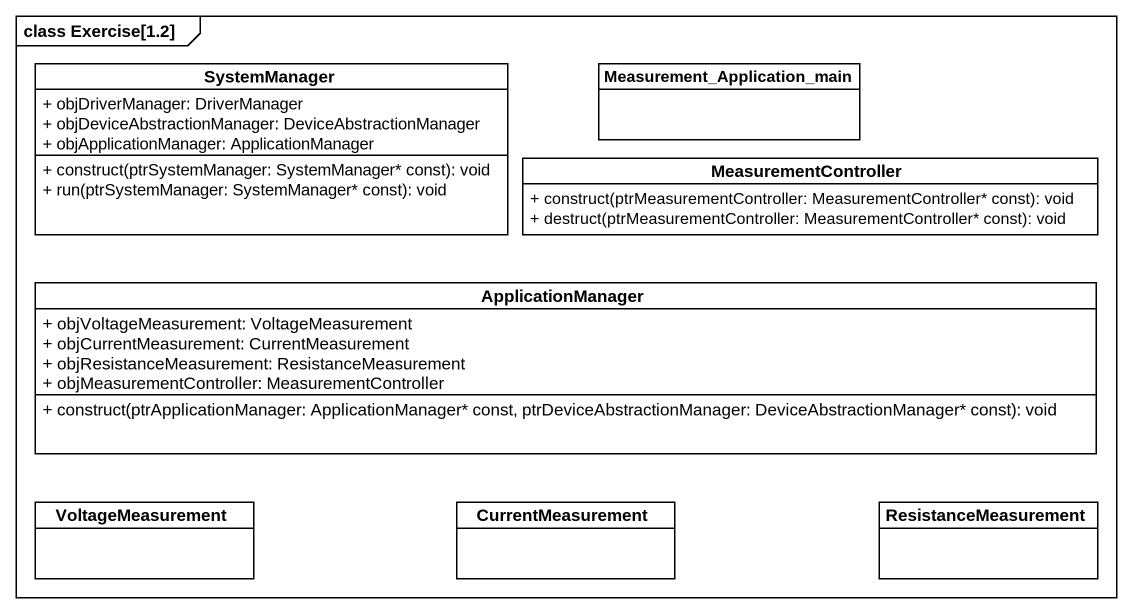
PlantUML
@startuml
mainframe class Exercise[1.2]
hide circle
hide empty members
skinparam classAttributeIconSize 0
class SystemManager {
  + objDriverManager: DriverManager
  + objDeviceAbstractionManager: DeviceAbstractionManager
  + objApplicationManager: ApplicationManager
  + construct(ptrSystemManager: SystemManager* const): void
  + run(ptrSystemManager: SystemManager* const): void
}
class Measurement_Application_main
class MeasurementController {
  + construct(ptrMeasurementController: MeasurementController* const): void
  + destruct(ptrMeasurementController: MeasurementController* const): void
}
class ApplicationManager {
  + objVoltageMeasurement: VoltageMeasurement
  + objCurrentMeasurement: CurrentMeasurement
  + objResistanceMeasurement: ResistanceMeasurement
  + objMeasurementController: MeasurementController
  + construct(ptrApplicationManager: ApplicationManager* const, ptrDeviceAbstractionManager: DeviceAbstractionManager* const): void
}
class VoltageMeasurement
class CurrentMeasurement
class ResistanceMeasurement
@enduml
